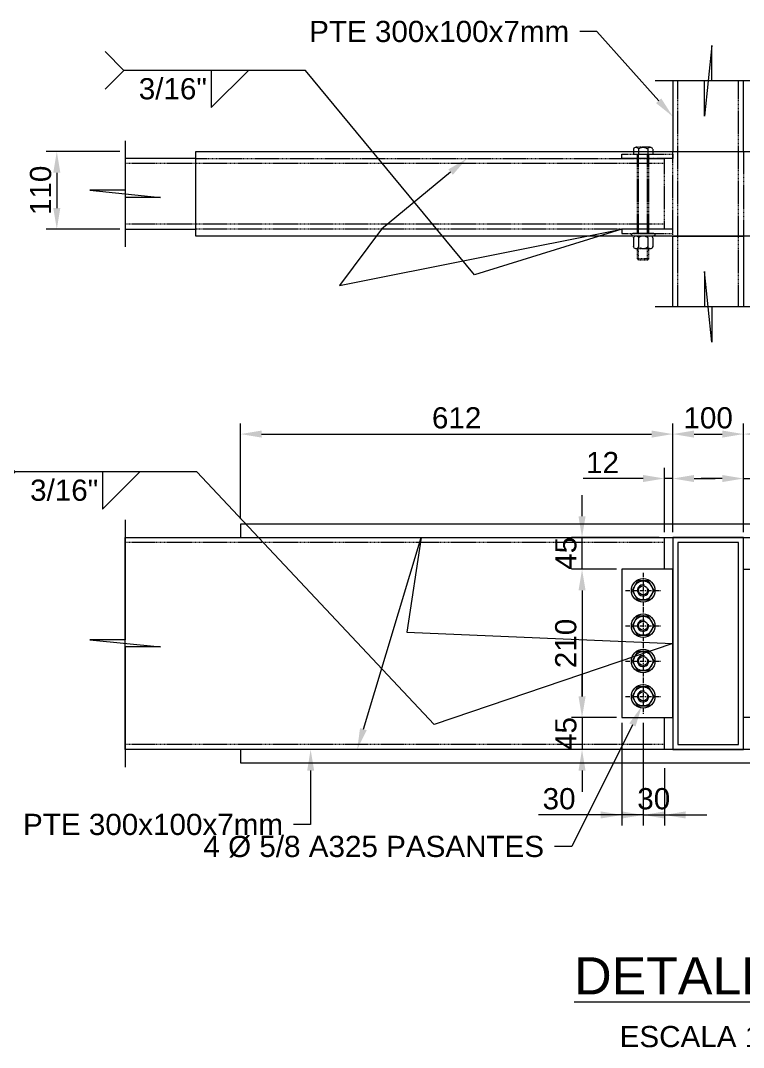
# Model space of a CAD drawing. Header units: millimetres. Extents: x -59786 to 1889966, y -10432 to 69447.
# Drawn here: x 5417 to 6441, y -5837 to -4384 of the extents above; entities that cross this region are included whole.
import ezdxf
from ezdxf import colors
from ezdxf.entities.mleader import LeaderData, LeaderLine
from ezdxf.enums import TextEntityAlignment as Align
from ezdxf.math import Vec2, Vec3

# ---------------------------------------------------------------- set-up
doc = ezdxf.new("R2010")
doc.units = ezdxf.units.MM
doc.header["$LTSCALE"] = 0.2
doc.linetypes.add('CENTER', pattern=[50.8, 31.75, -6.35, 6.35, -6.35])
doc.linetypes.add('HIDDEN', pattern=[9.525, 6.35, -3.175])
for name, color, linetype in [('EE-TEXTO 1', 4, 'Continuous'), ('EE-TEXTO 2', 2, 'Continuous'), ('SIM-COTAS', 1, 'Continuous'), ('SIM-EJES', 8, 'CENTER'), ('SIM-OCULTOS', 8, 'HIDDEN'), ('SIM-PLATINAS', 2, 'Continuous'), ('SIM-PTE 300x100x7', 213, 'Continuous')]:
    doc.layers.add(name, color=color, linetype=linetype)
doc.styles.add('ARIAL EE', font='arial.ttf')
doc.styles.get("Standard").update_dxf_attribs({"font": 'arial.ttf'})
doc.dimstyles.new('EE 1_STANDAR', dxfattribs={"dimtxt": 2, "dimasz": 2, "dimexe": 1, "dimexo": 0.5, "dimgap": 0.5, "dimtad": 1, "dimdec": 0, "dimdsep": 46, "dimtxsty": 'ARIAL EE', "dimcen": 1.5, "dimclrd": 256, "dimclre": 256, "dimclrt": 2, "dimadec": 0, "dimazin": 0, "dimtfac": 1, "dimtdec": 0, "dimtix": 1, "dimtmove": 0, "dimatfit": 2, "dimfxl": 1, "dimlwd": -1, "dimlwe": -1, "dimarcsym": 0})

# ---------------------------------------------------------------- blocks, each defined once
blk = doc.blocks.new('TUERCA 5-8')
blk.add_lwpolyline([(919700.1, -652089.1), (919692.3, -652102.6), (919700.1, -652116.1), (919715.7, -652116.1), (919723.5, -652102.6), (919715.7, -652089.1)], close=True)
for radius in [16.7, 13.5, 6.44]:
    blk.add_circle((919707.9, -652102.6), radius)
blk.add_arc((919707.9, -652102.6), 7.94, 75, 15)
at = {"layer": 'SIM-EJES'}
for p, q in [((919707.9, -652077.6), (919707.9, -652127.6)), ((919682.9, -652102.6), (919732.9, -652102.6))]:
    blk.add_line(p, q, dxfattribs=at)
blk = doc.blocks.new('TUER 5-8')
blk.add_blockref('TUERCA 5-8', (-919707.9, 652102.6))
blk = doc.blocks.new('*D445')
at = {"layer": 'SIM-COTAS', "transparency": 16777216}
for p, q in [((6261.2, -5160.6), (6197.2, -5160.6)), ((6212.2, -5190.6), (6212.2, -5340.6)), ((6261.2, -5370.6), (6197.2, -5370.6))]:
    blk.add_line(p, q, dxfattribs=at)
at = {"layer": 'SIM-COTAS', "linetype": 'Continuous', "transparency": 16777216}
for points in [[(6207.2, -5190.6), (6217.2, -5190.6), (6212.2, -5160.6)], [(6207.2, -5340.6), (6217.2, -5340.6), (6212.2, -5370.6)]]:
    blk.add_solid(points, dxfattribs=at)
at = {"layer": 'SIM-COTAS', "color": 2, "linetype": 'Continuous', "transparency": 16777216, "insert": (6189.3, -5265.6), "char_height": 30, "attachment_point": 5, "rotation": 90, "style": 'ARIAL EE'}
blk.add_mtext('210', dxfattribs=at)
blk = doc.blocks.new('*D446')
at = {"layer": 'SIM-COTAS', "transparency": 16777216}
for p, q in [((6212.2, -5085.6), (6212.2, -5055.6)), ((6321.2, -5115.6), (6197.2, -5115.6)), ((6212.2, -5160.6), (6212.2, -5115.6)), ((6261.2, -5160.6), (6197.2, -5160.6)), ((6212.2, -5190.6), (6212.2, -5220.6))]:
    blk.add_line(p, q, dxfattribs=at)
for points in [[(6207.2, -5085.6), (6217.2, -5085.6), (6212.2, -5115.6)], [(6207.2, -5190.6), (6217.2, -5190.6), (6212.2, -5160.6)]]:
    blk.add_solid(points, dxfattribs=at)
at = {"layer": 'SIM-COTAS', "color": 2, "transparency": 16777216, "insert": (6189.4, -5138.1), "char_height": 30, "attachment_point": 5, "rotation": 90, "style": 'ARIAL EE'}
blk.add_mtext('45', dxfattribs=at)
blk = doc.blocks.new('*D447')
at = {"layer": 'SIM-COTAS', "transparency": 16777216}
for p, q in [((6212.2, -5340.6), (6212.2, -5310.6)), ((6261.2, -5370.6), (6197.2, -5370.6)), ((6212.2, -5370.6), (6212.2, -5415.6)), ((6321.2, -5415.6), (6197.2, -5415.6)), ((6212.2, -5445.6), (6212.2, -5475.6))]:
    blk.add_line(p, q, dxfattribs=at)
for points in [[(6207.2, -5340.6), (6217.2, -5340.6), (6212.2, -5370.6)], [(6207.2, -5445.6), (6217.2, -5445.6), (6212.2, -5415.6)]]:
    blk.add_solid(points, dxfattribs=at)
at = {"layer": 'SIM-COTAS', "color": 2, "transparency": 16777216, "insert": (6189.4, -5393.1), "char_height": 30, "attachment_point": 5, "rotation": 90, "style": 'ARIAL EE'}
blk.add_mtext('45', dxfattribs=at)
blk = doc.blocks.new('AWS-FILL-DER')
at = {"transparency": 16777216}
for p, q in [((-19.75, 0), (-21.528, 1.778)), ((-11.5, -3.5), (-8, 0)), ((-19.75, 0), (-21.528, -1.778)), ((-8, 0), (-19.75, 0)), ((-11.5, 0), (-11.5, -3.5))]:
    blk.add_line(p, q, dxfattribs=at)
at = {"layer": 'EE-TEXTO 2', "color": 2, "transparency": 16777216, "style": 'ARIAL EE'}
for tag, flags, p in [('OBSERVACION', 4, (-21.91, -1.073)), ('VALOR_SOLDADURA', 12, (-11.918, -2.725))]:
    blk.add_attdef(tag, text='', height=2, dxfattribs=dict(at, flags=flags)).set_placement(p, align=Align.RIGHT)
at = {"layer": 'EE-TEXTO 2', "color": 2, "transparency": 16777216, "style": 'ARIAL EE', "flags": 12}
blk.add_attdef('DE-TANTO-CADA-TANTO', (-7.661, -2.683), '', height=2, dxfattribs=at)
blk = doc.blocks.new('*D448')
at = {"layer": 'SIM-COTAS', "transparency": 16777216}
for p, q in [((5728.7, -5089.1), (5728.7, -4954.3)), ((6340.7, -5089.1), (6340.7, -4954.3)), ((5758.7, -4969.3), (6310.7, -4969.3))]:
    blk.add_line(p, q, dxfattribs=at)
for points in [[(5758.7, -4964.3), (5758.7, -4974.3), (5728.7, -4969.3)], [(6310.7, -4964.3), (6310.7, -4974.3), (6340.7, -4969.3)]]:
    blk.add_solid(points, dxfattribs=at)
at = {"layer": 'SIM-COTAS', "color": 2, "transparency": 16777216, "insert": (6034.7, -4946.5), "char_height": 30, "attachment_point": 5, "style": 'ARIAL EE'}
blk.add_mtext('612', dxfattribs=at)
blk = doc.blocks.new('*D449')
at = {"layer": 'SIM-COTAS', "transparency": 16777216}
for p, q in [((6440.7, -5089.1), (6440.7, -4954.3)), ((7052.7, -5089.1), (7052.7, -4954.3)), ((6470.7, -4969.3), (7022.7, -4969.3))]:
    blk.add_line(p, q, dxfattribs=at)
for points in [[(6470.7, -4964.3), (6470.7, -4974.3), (6440.7, -4969.3)], [(7022.7, -4964.3), (7022.7, -4974.3), (7052.7, -4969.3)]]:
    blk.add_solid(points, dxfattribs=at)
at = {"layer": 'SIM-COTAS', "color": 2, "transparency": 16777216, "insert": (6746.7, -4946.5), "char_height": 30, "attachment_point": 5, "style": 'ARIAL EE'}
blk.add_mtext('612', dxfattribs=at)
blk = doc.blocks.new('*D450')
at = {"layer": 'SIM-COTAS', "transparency": 16777216}
for p, q in [((6340.7, -5089.1), (6340.7, -4954.3)), ((6440.7, -5089.1), (6440.7, -4954.3)), ((6370.7, -4969.3), (6410.7, -4969.3))]:
    blk.add_line(p, q, dxfattribs=at)
for points in [[(6370.7, -4964.3), (6370.7, -4974.3), (6340.7, -4969.3)], [(6410.7, -4964.3), (6410.7, -4974.3), (6440.7, -4969.3)]]:
    blk.add_solid(points, dxfattribs=at)
at = {"layer": 'SIM-COTAS', "color": 2, "transparency": 16777216, "insert": (6390.7, -4946.5), "char_height": 30, "attachment_point": 5, "style": 'ARIAL EE'}
blk.add_mtext('100', dxfattribs=at)
blk = doc.blocks.new('*D451')
at = {"layer": 'SIM-COTAS', "transparency": 16777216}
for p, q in [((5558.2, -4569.4), (5453.8, -4569.4)), ((5468.8, -4599.4), (5468.8, -4649.4)), ((5558.2, -4679.4), (5453.8, -4679.4))]:
    blk.add_line(p, q, dxfattribs=at)
for points in [[(5463.8, -4599.4), (5473.8, -4599.4), (5468.8, -4569.4)], [(5463.8, -4649.4), (5473.8, -4649.4), (5468.8, -4679.4)]]:
    blk.add_solid(points, dxfattribs=at)
at = {"layer": 'SIM-COTAS', "color": 2, "transparency": 16777216, "insert": (5446, -4624.4), "char_height": 30, "attachment_point": 5, "rotation": 90, "style": 'ARIAL EE'}
blk.add_mtext('110', dxfattribs=at)
blk = doc.blocks.new('*D452')
at = {"layer": 'SIM-COTAS', "transparency": 16777216}
for p, q in [((6328.7, -5108.1), (6328.7, -5017.2)), ((6340.7, -5108.1), (6340.7, -5017.2)), ((6298.7, -5032.2), (6213.8, -5032.2)), ((6340.7, -5032.2), (6328.7, -5032.2)), ((6370.7, -5032.2), (6400.7, -5032.2))]:
    blk.add_line(p, q, dxfattribs=at)
for points in [[(6298.7, -5027.2), (6298.7, -5037.2), (6328.7, -5032.2)], [(6370.7, -5027.2), (6370.7, -5037.2), (6340.7, -5032.2)]]:
    blk.add_solid(points, dxfattribs=at)
at = {"layer": 'SIM-COTAS', "color": 2, "transparency": 16777216, "insert": (6241.2, -5009.6), "char_height": 30, "attachment_point": 5, "style": 'ARIAL EE'}
blk.add_mtext('12', dxfattribs=at)
blk = doc.blocks.new('*D453')
at = {"layer": 'SIM-COTAS', "transparency": 16777216}
for p, q in [((6440.7, -5108.1), (6440.7, -5017.2)), ((6512.7, -5108.1), (6512.7, -5017.2)), ((6410.7, -5032.2), (6380.7, -5032.2)), ((6440.7, -5032.2), (6512.7, -5032.2)), ((6542.7, -5032.2), (6572.7, -5032.2))]:
    blk.add_line(p, q, dxfattribs=at)
for points in [[(6410.7, -5027.2), (6410.7, -5037.2), (6440.7, -5032.2)], [(6542.7, -5027.2), (6542.7, -5037.2), (6512.7, -5032.2)]]:
    blk.add_solid(points, dxfattribs=at)
at = {"layer": 'SIM-COTAS', "color": 2, "transparency": 16777216, "insert": (6476.7, -5009.6), "char_height": 30, "attachment_point": 5, "style": 'ARIAL EE'}
blk.add_mtext('72', dxfattribs=at)
blk = doc.blocks.new('*D454')
at = {"layer": 'SIM-COTAS', "transparency": 16777216}
for p, q in [((6268.7, -5378.1), (6268.7, -5523.3)), ((6298.7, -5378.1), (6298.7, -5523.3)), ((6238.7, -5508.3), (6150.8, -5508.3)), ((6298.7, -5508.3), (6268.7, -5508.3)), ((6328.7, -5508.3), (6358.7, -5508.3))]:
    blk.add_line(p, q, dxfattribs=at)
for points in [[(6238.7, -5503.3), (6238.7, -5513.3), (6268.7, -5508.3)], [(6328.7, -5503.3), (6328.7, -5513.3), (6298.7, -5508.3)]]:
    blk.add_solid(points, dxfattribs=at)
at = {"layer": 'SIM-COTAS', "color": 2, "transparency": 16777216, "insert": (6179.7, -5485.5), "char_height": 30, "attachment_point": 5, "style": 'ARIAL EE'}
blk.add_mtext('30', dxfattribs=at)
blk = doc.blocks.new('*D455')
at = {"layer": 'SIM-COTAS', "transparency": 16777216}
for p, q in [((6298.7, -5378.1), (6298.7, -5523.3)), ((6328.7, -5442.1), (6328.7, -5523.3)), ((6268.7, -5508.3), (6238.7, -5508.3)), ((6298.7, -5508.3), (6328.7, -5508.3)), ((6358.7, -5508.3), (6388.7, -5508.3))]:
    blk.add_line(p, q, dxfattribs=at)
for points in [[(6268.7, -5503.3), (6268.7, -5513.3), (6298.7, -5508.3)], [(6358.7, -5503.3), (6358.7, -5513.3), (6328.7, -5508.3)]]:
    blk.add_solid(points, dxfattribs=at)
at = {"layer": 'SIM-COTAS', "color": 2, "transparency": 16777216, "insert": (6313.7, -5485.5), "char_height": 30, "attachment_point": 5, "style": 'ARIAL EE'}
blk.add_mtext('30', dxfattribs=at)
blk = doc.blocks.new('TÍTULO')
at = {"layer": 'EE-TEXTO 1', "style": 'ARIAL EE'}
blk.add_attdef('%%UVISTAENPLANTA', text='', height=3.5, dxfattribs=at).set_placement((-0.542, 3.499), align=Align.CENTER)
at = {"layer": 'EE-TEXTO 2', "style": 'ARIAL EE'}
for tag, p in [('SUBTITULO', (-0.765, -1.271)), ('ESCALA1:100', (-0.318, -5.146))]:
    blk.add_attdef(tag, text='', height=2, dxfattribs=at).set_placement(p, align=Align.CENTER)
blk = doc.blocks.new('*U410')
for p, q in [((-13.5, 119.2), (-13.5, 112.3)), ((-10.3, 122.2), (10.3, 122.2)), ((-6.6, 119.2), (-6.6, 112.3)), ((6.6, 119.2), (6.6, 112.3)), ((13.5, 119.2), (13.5, 112.3)), ((13.5, 112.3), (-13.5, 112.3)), ((-7.9, 0), (-7.9, 112.3)), ((7.9, 0), (7.9, 112.3)), ((-13.5, -6.1), (-13.5, -18.6)), ((-6.6, -6.1), (-6.6, -18.6)), ((6.6, -6.1), (6.6, -18.6)), ((13.5, -6.1), (13.5, -18.6)), ((-10.3, -21.6), (10.3, -21.6)), ((-7.9, -36), (-7.9, -21.6)), ((7.9, -36), (7.9, -21.6)), ((-7.9, -36), (7.9, -36)), ((-7.9, -36), (-6.4, -37.5)), ((-6.4, -37.5), (6.4, -37.5)), ((7.9, -36), (6.4, -37.5))]:
    blk.add_line(p, q)
blk.add_lwpolyline([(-16.7, -1.6), (-16.7, -1.5, -0.414214), (-15.2, 0), (15.2, 0, -0.414214), (16.7, -1.5), (16.7, -1.6, -0.414214), (15.2, -3.1), (-15.2, -3.1, -0.414214)], format="xyb", close=True)
for centre, radius, start, end in [((-10.1, 118.7), 3.47, 7.7682, 172.2318), ((0, 113.4), 8.8, 41.2145, 138.7855), ((10.1, 118.7), 3.47, 7.7682, 172.2318), ((-10.1, -6.6), 3.47, 7.7682, 172.2318), ((0, -11.9), 8.8, 41.2145, 138.7855), ((10.1, -6.6), 3.47, 7.7682, 172.2318), ((-10.1, -18.1), 3.47, 187.7682, 352.2318), ((0, -12.8), 8.8, 221.2145, 318.7855), ((10.1, -18.1), 3.47, 187.7682, 352.2318)]:
    blk.add_arc(centre, radius, start, end)
at = {"layer": 'SIM-OCULTOS'}
for p, q in [((-6.4, 0), (-6.4, 112.3)), ((6.4, 0), (6.4, 112.3)), ((-6.4, -37.5), (-6.4, -21.6)), ((6.4, -37.5), (6.4, -21.8))]:
    blk.add_line(p, q, dxfattribs=at)

msp = doc.modelspace()

# ---------------------------------------------------------------- linework, layer by layer
at = {"layer": 'SIM-COTAS'}
for points in [[(6465.667, -4469.434), (6395.667, -4469.434), (6395.667, -4419.434), (6385.667, -4519.434), (6385.667, -4469.434), (6315.667, -4469.434)], [(5565.733, -4554.368), (5565.733, -4624.368), (5515.733, -4624.368), (5615.733, -4634.368), (5565.733, -4634.368), (5565.733, -4704.368)], [(6465.667, -4789.303), (6395.667, -4789.303), (6395.667, -4839.303), (6385.667, -4739.303), (6385.667, -4789.303), (6315.667, -4789.303)], [(5565.733, -5090.575), (5565.733, -5260.575), (5515.733, -5260.575), (5615.733, -5270.575), (5565.733, -5270.575), (5565.733, -5440.575)]]:
    msp.add_lwpolyline(points, dxfattribs=at)
at = {"layer": 'SIM-OCULTOS'}
for p, q in [((6347.667, -4789.303), (6347.667, -4469.434)), ((6433.667, -4789.303), (6433.667, -4469.434)), ((6328.667, -4586.368), (5565.733, -4586.368)), ((6328.667, -4672.368), (5565.733, -4672.368)), ((6328.667, -5122.575), (5565.733, -5122.575)), ((6328.667, -5408.575), (5565.733, -5408.575))]:
    msp.add_line(p, q, dxfattribs=at)
for points in [[(6340.667, -4579.368), (6268.667, -4579.368), (6268.667, -4573.231), (6340.667, -4573.231)], [(6340.667, -4689.368), (6340.667, -4569.368), (6440.667, -4569.368), (6440.667, -4689.368)], [(6340.667, -4679.368), (6268.667, -4679.368), (6268.667, -4685.506), (6340.667, -4685.506)]]:
    msp.add_lwpolyline(points, close=True, dxfattribs=at)
msp.add_lwpolyline([(6328.667, -4679.368), (5665.667, -4679.368), (5665.667, -4579.368), (6328.667, -4579.368), (6328.667, -4679.368)], dxfattribs=at)
at = {"layer": 'SIM-PLATINAS'}
for points in [[(5665.667, -4569.368), (7115.667, -4569.368), (7115.667, -4689.368), (5665.667, -4689.368)], [(5728.667, -5115.575), (7052.667, -5115.575), (7052.667, -5096.575), (5728.667, -5096.575)], [(6268.667, -5370.575), (6340.667, -5370.575), (6340.667, -5160.575), (6268.667, -5160.575)], [(6512.667, -5370.575), (6440.667, -5370.575), (6440.667, -5160.575), (6512.667, -5160.575)], [(5728.667, -5434.575), (7052.667, -5434.575), (7052.667, -5415.575), (5728.667, -5415.575)]]:
    msp.add_lwpolyline(points, close=True, dxfattribs=at)
at = {"layer": 'SIM-PTE 300x100x7'}
for points in [[(6440.667, -4569.368), (6440.667, -4469.434), (6340.667, -4469.434), (6340.667, -4569.368)], [(5665.667, -4579.368), (5565.733, -4579.368), (5565.733, -4679.368), (5665.667, -4679.368)], [(6440.667, -4689.368), (6440.667, -4789.303), (6340.667, -4789.303), (6340.667, -4689.368)], [(6340.667, -5115.575), (6340.667, -5415.575), (6440.667, -5415.575), (6440.667, -5115.575)], [(6347.667, -5122.575), (6347.667, -5408.575), (6433.667, -5408.575), (6433.667, -5122.575)]]:
    msp.add_lwpolyline(points, close=True, dxfattribs=at)
msp.add_lwpolyline([(6328.667, -5370.575), (6328.667, -5415.575), (5565.733, -5415.575), (5565.733, -5115.575), (6328.667, -5115.575), (6328.667, -5160.575)], dxfattribs=at)

# ---------------------------------------------------------------- block references
for p in [(6298.667, -5190.575), (6298.667, -5240.575), (6298.667, -5290.575), (6298.667, -5340.575)]:
    msp.add_blockref('TUER 5-8', p)
at = {"layer": 'EE-TEXTO 1'}
ref = msp.add_blockref('TÍTULO', (6621.11, -5814.649), dxfattribs=dict(at, xscale=15, yscale=15, zscale=15))
ref.add_attrib('ESCALA1:100', 'ESCALA 1:15', dxfattribs={"layer": 'EE-TEXTO 2', "height": 30, "style": 'ARIAL EE'}).set_placement((6394.766, -5836.894), align=Align.CENTER)
ref.add_attrib('%%UVISTAENPLANTA', '%%UDETALLE 5', dxfattribs={"height": 52.5, "style": 'ARIAL EE'}).set_placement((6394.766, -5762.162), align=Align.CENTER)
at = {"layer": 'SIM-OCULTOS', "xscale": -1}
msp.add_blockref('*U410', (6298.667, -4685.506), dxfattribs=at)

# ---------------------------------------------------------------- dimensions: what is measured, and where the dimension line sits
at = {"layer": 'SIM-COTAS'}
for base, p1, p2, picture, middle in [((5468.813, -4679.368), (5565.733, -4569.368), (5565.733, -4679.368), '*D451', (5445.995, -4624.368)), ((6212.163, -5115.575), (6268.667, -5160.575), (6328.667, -5115.575), '*D446', (6189.407, -5138.075)), ((6212.163, -5415.575), (6268.667, -5370.575), (6328.667, -5415.575), '*D447', (6189.407, -5393.075))]:
    dim = msp.add_linear_dim(base=base, p1=p1, p2=p2, angle=90, dimstyle='EE 1_STANDAR', dxfattribs=at)
    dim.commit()
    dim.dimension.update_dxf_attribs({"geometry": picture, "text_midpoint": middle})
for base, p1, p2, picture, middle in [((6340.667, -4969.28), (5728.667, -5096.575), (6340.667, -5096.575), '*D448', (6034.667, -4946.462)), ((6440.667, -4969.28), (6340.667, -5096.575), (6440.667, -5096.575), '*D450', (6390.667, -4946.462)), ((7052.667, -4969.28), (6440.667, -5096.575), (7052.667, -5096.575), '*D449', (6746.667, -4946.462)), ((6512.667, -5032.154), (6440.667, -5115.575), (6512.667, -5115.575), '*D453', (6476.667, -5009.592)), ((6328.667, -5508.347), (6298.667, -5370.575), (6328.667, -5434.575), '*D455', (6313.667, -5485.52))]:
    dim = msp.add_linear_dim(base=base, p1=p1, p2=p2, dimstyle='EE 1_STANDAR', dxfattribs=at)
    dim.commit()
    dim.dimension.update_dxf_attribs({"geometry": picture, "text_midpoint": middle})
for base, p1, p2, picture, middle in [((6340.667, -5032.154), (6328.667, -5115.575), (6340.667, -5115.575), '*D452', (6241.245, -5032.154)), ((6298.667, -5508.347), (6268.667, -5370.575), (6298.667, -5370.575), '*D454', (6179.741, -5508.347))]:
    dim = msp.add_linear_dim(base=base, p1=p1, p2=p2, dimstyle='EE 1_STANDAR', dxfattribs=at)
    dim.commit()
    dim.dimension.update_dxf_attribs({"geometry": picture, "text_midpoint": middle, "dimtype": 160})
at = {"layer": 'SIM-COTAS', "linetype": 'Continuous'}
dim = msp.add_linear_dim(base=(6212.163, -5370.575), p1=(6268.667, -5160.575), p2=(6268.667, -5370.575), angle=90, dimstyle='EE 1_STANDAR', dxfattribs=at)
dim.commit()
dim.dimension.update_dxf_attribs({"geometry": '*D445', "text_midpoint": (6189.345, -5265.575)})

# ---------------------------------------------------------------- leaders
ml = msp.add_multileader_mtext('Standard', dxfattribs=at)
ml.set_content('\\A1;{\\C2;PTE 300x100x7mm}', color=256)
ml.set_leader_properties()
ml.build(insert=Vec2(0, 0))
ml.multileader.update_dxf_attribs({"dogleg_length": 0.0025, "arrow_head_size": 30, "scale": 15})
ctx = ml.context
ctx.base_point, ctx.scale, ctx.char_height, ctx.arrow_head_size, ctx.landing_gap_size, ctx.plane_origin = Vec3(5908.515, -4399.819), 15, 30, 30, 15, Vec3(8855.6, 3040.874)
ctx.text_align_type = 2
notes = []
notes.append((ctx, [(0, (1, 1, 0), (6233.031, -4399.819), (-1, 0), 24.087, [(0, [(6340.667, -4520)], 0, [])])]))
ctx.mtext.insert, ctx.mtext.rotation, ctx.mtext.width, ctx.mtext.defined_height, ctx.mtext.alignment, ctx.mtext.flow_direction = Vec3(6193.945, -4384.553), 6.28318531, 282.89742, 30.655, 3, 5
at = {"layer": 'SIM-COTAS'}
ml = msp.add_multileader_block('Standard', dxfattribs=at)
ml.set_content('AWS-FILL-DER', color=256, scale=15)
ml.set_attribute('DE-TANTO-CADA-TANTO', '', width=0)
ml.set_attribute('VALOR_SOLDADURA', '3/16"', width=0)
ml.set_attribute('OBSERVACION', '', width=0)
ml.set_leader_properties(color=256)
ml.build(insert=Vec2(0, 0))
ml.multileader.update_dxf_attribs({"arrow_head_size": 30, "scale": 15, "block_connection_type": 1})
ctx = ml.context
ctx.base_point, ctx.scale, ctx.char_height, ctx.arrow_head_size, ctx.landing_gap_size, ctx.plane_origin = Vec3(5563.758, -4454.761), 15, 60, 30, 30, Vec3(6136.581, -4647.661)
ctx.attachment_type = 1
notes.append((ctx, [(0, (1, 1, 0), (5820.863, -4454.761), (-1, 0), 80.855, [(0, [(6049.327, -4579.368), (5928.576, -4679.368), (5868.778, -4758.833), (6268.667, -4679.368), (6060.049, -4743.968)], 0, [])])]))
ctx.block.insert = Vec3(5860.008, -4454.761)
at = {"layer": 'SIM-COTAS', "linetype": 'Continuous'}
ml = msp.add_multileader_mtext('Standard', dxfattribs=at)
ml.set_content('\\A1;{\\C2;PTE 300x100x7mm}', color=256)
ml.set_leader_properties()
ml.build(insert=Vec2(0, 0))
ml.multileader.update_dxf_attribs({"dogleg_length": 0.0025, "arrow_head_size": 30, "scale": 15})
ctx = ml.context
ctx.base_point, ctx.scale, ctx.char_height, ctx.arrow_head_size, ctx.landing_gap_size, ctx.plane_origin = Vec3(4145.671, -4459.09), 15, 30, 30, 15, Vec3(1535.369, 2956.216)
notes.append((ctx, [(0, (1, 1, 0), (4121.584, -4459.09), (1, 0), 24.087, [(0, [(4021.019, -4534.913)], 0, [])])]))
ctx.mtext.insert, ctx.mtext.width, ctx.mtext.defined_height, ctx.mtext.flow_direction = Vec3(4160.671, -4443.824), 282.89742, 30.655, 5
ml = msp.add_multileader_mtext('Standard', dxfattribs=at)
ml.set_content('\\A1;{\\C2;PLATINA e = 3/4"}', color=256)
ml.set_leader_properties()
ml.build(insert=Vec2(0, 0))
ml.multileader.update_dxf_attribs({"dogleg_length": 0.0025, "arrow_head_size": 30, "scale": 15})
ctx = ml.context
ctx.base_point, ctx.scale, ctx.char_height, ctx.arrow_head_size, ctx.landing_gap_size, ctx.plane_origin = Vec3(4224.693, -4740.967), 15, 30, 30, 15, Vec3(1526.875, 2645.281)
notes.append((ctx, [(0, (1, 1, 0), (4200.607, -4740.967), (1, 0), 24.087, [(0, [(4155.695, -5017.947)], 0, [])])]))
ctx.mtext.insert, ctx.mtext.width, ctx.mtext.flow_direction = Vec3(4239.693, -4725.701), 174.87091, 5
ml = msp.add_multileader_mtext('Standard', dxfattribs=at)
ml.set_content('\\A1;{\\C2;PTE 300x100x7mm}', color=256)
ml.set_leader_properties()
ml.build(insert=Vec2(0, 0))
ml.multileader.update_dxf_attribs({"dogleg_length": 0.0025, "arrow_head_size": 20, "scale": 10})
ctx = ml.context
ctx.base_point, ctx.scale, ctx.char_height, ctx.arrow_head_size, ctx.landing_gap_size, ctx.plane_origin = Vec3(7796.549, -5021.99), 10, 20, 20, 10, Vec3(10609.406, -12227.996)
ctx.text_align_type = 2
notes.append((ctx, [(0, (1, 1, 0), (8012.893, -5021.99), (-1, 0), 16.058, [(0, [(8012.893, -4928.864)], 0, [])])]))
ctx.mtext.insert, ctx.mtext.width, ctx.mtext.defined_height, ctx.mtext.alignment, ctx.mtext.flow_direction = Vec3(7986.835, -5011.812), 188.59828, 20.437, 3, 5
at = {"layer": 'SIM-COTAS'}
ml = msp.add_multileader_block('Standard', dxfattribs=at)
ml.set_content('AWS-FILL-DER', color=256, scale=15)
ml.set_attribute('DE-TANTO-CADA-TANTO', '', width=0)
ml.set_attribute('VALOR_SOLDADURA', '3/16"', width=0)
ml.set_attribute('OBSERVACION', '', width=0)
ml.set_leader_properties(color=256)
ml.build(insert=Vec2(0, 0))
ml.multileader.update_dxf_attribs({"arrow_head_size": 30, "scale": 15, "block_connection_type": 1})
ctx = ml.context
ctx.base_point, ctx.scale, ctx.char_height, ctx.arrow_head_size, ctx.landing_gap_size, ctx.plane_origin = Vec3(5409.959, -5022.852), 15, 60, 30, 30, Vec3(6136.581, -5337.389)
ctx.attachment_type = 1
notes.append((ctx, [(0, (1, 1, 0), (5667.064, -5022.852), (-1, 0), 80.855, [(0, [(5894.015, -5415.575), (5984.7, -5115.575), (5964.296, -5249.587), (6340.667, -5265.575), (6002.801, -5380.234)], 0, [])])]))
ctx.block.insert = Vec3(5706.209, -5022.852)
at = {"layer": 'SIM-COTAS', "linetype": 'Continuous'}
ml = msp.add_multileader_mtext('Standard', dxfattribs=at)
ml.set_content('\\A1;{\\C2;2 PLATINAS e = 1/4"}', color=256)
ml.set_leader_properties()
ml.build(insert=Vec2(0, 0))
ml.multileader.update_dxf_attribs({"dogleg_length": 0.0025, "arrow_head_size": 30, "scale": 15})
ctx = ml.context
ctx.base_point, ctx.scale, ctx.char_height, ctx.arrow_head_size, ctx.landing_gap_size, ctx.plane_origin = Vec3(4349.565, -5403.804), 15, 30, 30, 15, Vec3(1570.573, 2007.185)
notes.append((ctx, [(0, (1, 1, 0), (4325.478, -5403.804), (1, 0), 24.087, [(0, [(4167.086, -5291.947)], 0, [])])]))
ctx.mtext.insert, ctx.mtext.width, ctx.mtext.flow_direction = Vec3(4364.565, -5388.548), 232.83672, 5
ml = msp.add_multileader_mtext('Standard', dxfattribs=at)
ml.set_content('\\A1;{\\C2;PTE 300x100x7mm}', color=256)
ml.set_leader_properties()
ml.build(insert=Vec2(0, 0))
ml.multileader.update_dxf_attribs({"dogleg_length": 0.0025, "arrow_head_size": 30, "scale": 15})
ctx = ml.context
ctx.base_point, ctx.scale, ctx.char_height, ctx.arrow_head_size, ctx.landing_gap_size, ctx.plane_origin = Vec3(4669.521, -5443.3), 15, 30, 30, 15, Vec3(2048.921, 1962.185)
notes.append((ctx, [(0, (1, 1, 0), (4645.434, -5443.3), (1, 0), 24.087, [(0, [(4645.434, -5336.947)], 0, [])])]))
ctx.mtext.insert, ctx.mtext.width, ctx.mtext.defined_height, ctx.mtext.flow_direction = Vec3(4684.521, -5428.034), 282.89742, 30.655, 5
ml = msp.add_multileader_mtext('Standard', dxfattribs=at)
ml.set_content('\\A1;{\\C2;4 Ø 5/8 A325 PASANTES}', color=256)
ml.set_leader_properties()
ml.build(insert=Vec2(0, 0))
ml.multileader.update_dxf_attribs({"dogleg_length": 0.0025, "arrow_head_size": 30, "scale": 15})
ctx = ml.context
ctx.base_point, ctx.scale, ctx.char_height, ctx.arrow_head_size, ctx.landing_gap_size, ctx.plane_origin = Vec3(5898.679, -5553.09), 15, 30, 30, 15, Vec3(3183.296, 1797.802)
ctx.text_align_type = 2
notes.append((ctx, [(1, (1, 1, 0), (6197.534, -5553.09), (-1, 0), 24.087, [(0, [(6296.896, -5354.083)], 0, [])])]))
ctx.mtext.insert, ctx.mtext.width, ctx.mtext.alignment, ctx.mtext.flow_direction = Vec3(6158.447, -5537.834), 259.2522, 3, 5
ml = msp.add_multileader_mtext('Standard', dxfattribs=at)
ml.set_content('\\A1;{\\C2;PTE 300x100x7mm}', color=256)
ml.set_leader_properties()
ml.build(insert=Vec2(0, 0))
ml.multileader.update_dxf_attribs({"dogleg_length": 0.0025, "arrow_head_size": 30, "scale": 15})
ctx = ml.context
ctx.base_point, ctx.scale, ctx.char_height, ctx.arrow_head_size, ctx.landing_gap_size, ctx.plane_origin = Vec3(5503.574, -5521.942), 15, 30, 30, 15, Vec3(8424.603, 1883.543)
ctx.text_align_type = 2
notes.append((ctx, [(0, (1, 1, 0), (5828.09, -5521.942), (-1, 0), 24.087, [(0, [(5828.09, -5415.589)], 0, [])])]))
ctx.mtext.insert, ctx.mtext.rotation, ctx.mtext.width, ctx.mtext.defined_height, ctx.mtext.alignment, ctx.mtext.flow_direction = Vec3(5789.004, -5506.676), 6.28318531, 282.89742, 30.655, 3, 5
ml = msp.add_multileader_mtext('Standard', dxfattribs=at)
ml.set_content('\\A1;{\\C2;PTE 250x250x8mm}', color=256)
ml.set_leader_properties()
ml.build(insert=Vec2(0, 0))
ml.multileader.update_dxf_attribs({"dogleg_length": 0.0025, "arrow_head_size": 30, "scale": 15})
ctx = ml.context
ctx.base_point, ctx.scale, ctx.char_height, ctx.arrow_head_size, ctx.landing_gap_size, ctx.plane_origin = Vec3(3330.542, -5572.144), 15, 30, 30, 15, Vec3(6332.977, 1807.218)
notes.append((ctx, [(0, (1, 1, 0), (3746.736, -5572.144), (-1, 0), 24.087, [(0, [(3846.019, -5490.084)], 0, [])])]))
ctx.mtext.insert, ctx.mtext.rotation, ctx.mtext.width, ctx.mtext.defined_height, ctx.mtext.flow_direction = Vec3(3345.542, -5556.889), 6.28318531, 381.67817, 95.651, 5
ml = msp.add_multileader_mtext('Standard', dxfattribs=at)
ml.set_content('\\A1;{\\C2;PTE 300x100x7mm}', color=256)
ml.set_leader_properties()
ml.build(insert=Vec2(0, 0))
ml.multileader.update_dxf_attribs({"dogleg_length": 0.0025, "arrow_head_size": 20, "scale": 10})
ctx = ml.context
ctx.base_point, ctx.scale, ctx.char_height, ctx.arrow_head_size, ctx.landing_gap_size, ctx.plane_origin = Vec3(7796.549, -5648.544), 10, 20, 20, 10, Vec3(10609.406, -12854.551)
ctx.text_align_type = 2
notes.append((ctx, [(0, (1, 1, 0), (8012.893, -5648.544), (-1, 0), 16.058, [(0, [(8012.893, -5555.419)], 0, [])])]))
ctx.mtext.insert, ctx.mtext.width, ctx.mtext.defined_height, ctx.mtext.alignment, ctx.mtext.flow_direction = Vec3(7986.835, -5638.367), 188.59828, 20.437, 3, 5
for ctx, leaders in notes:
    for number, flags, end, landing, length, lines in leaders:
        leader = LeaderData()
        leader.index, (leader.has_last_leader_line, leader.has_dogleg_vector, leader.attachment_direction) = number, flags
        leader.last_leader_point, leader.dogleg_vector, leader.dogleg_length = Vec3(end), Vec3(landing), length
        for number, points, colour, breaks in lines:
            line = LeaderLine()
            line.index, line.vertices, line.color, line.breaks = number, Vec3.list(points), colors.encode_raw_color(colour), breaks
            leader.lines.append(line)
        ctx.leaders.append(leader)

doc.saveas('drawing.dxf')
